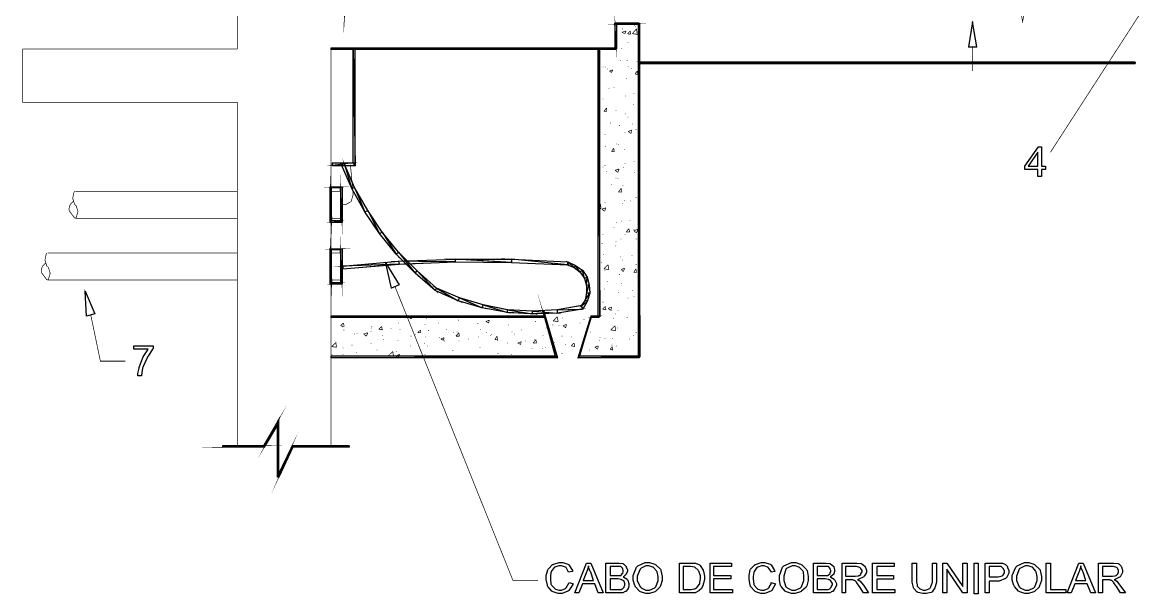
# Model space of a CAD drawing. Extents: x 219 to 1226, y 175 to 465.
# Drawn here: x 883.2 to 951.2, y 353.7 to 388.6 of the extents above; entities that cross this region are included whole.
import ezdxf

# ---------------------------------------------------------------- set-up
doc = ezdxf.new("R2010")
doc.units = 0
doc.header["$MEASUREMENT"] = 0
for name, color, linetype in [('C00-00-00-BLACK', 7, 'Continuous'), ('C00-7E-FF', 150, 'Continuous'), ('CFF-00-00', 1, 'Continuous'), ('CFF-7E-00', 30, 'Continuous')]:
    doc.layers.add(name, color=color, linetype=linetype)

msp = doc.modelspace()

# ---------------------------------------------------------------- linework, layer by layer
at = {"layer": 'C00-00-00-BLACK', "const_width": 0.0423}
for points in [[(896.34, 386.999), (896.34, 457.362)], [(920.219, 388.481), (920.261, 388.481)], [(920.6, 388.438), (920.642, 388.438)], [(920.642, 388.354), (920.684, 388.354)], [(919.836, 388.226), (919.877, 388.226)], [(919.836, 388.015), (920.092, 388.099)], [(919.836, 388.015), (920.005, 387.93)], [(920.005, 387.93), (920.092, 388.099)], [(920.176, 387.93), (920.345, 388.099)], [(920.176, 387.93), (920.345, 387.888)], [(920.345, 387.888), (920.345, 388.099)], [(920.345, 387.93), (920.388, 387.93)], [(920.472, 387.93), (920.727, 388.226)], [(920.727, 388.226), (920.768, 387.888), (920.472, 387.93)], [(883.235, 386.999), (883.235, 383.733), (896.34, 383.733), (896.34, 362.71)], [(896.34, 386.999), (883.235, 386.999)], [(902.066, 362.71), (902.066, 386.999)], [(918.988, 386.957), (919.031, 386.957)], [(919.793, 387.041), (919.836, 387.041)], [(920.176, 387.38), (920.219, 387.38)], [(919.709, 386.276), (919.75, 386.276)], [(920.134, 386.276), (920.176, 386.276)], [(920.727, 386.235), (920.768, 386.235)], [(918.478, 385.642), (918.435, 385.81)], [(918.435, 385.642), (918.478, 385.642)], [(918.478, 386.065), (918.519, 386.065)], [(918.65, 385.896), (918.692, 385.896)], [(918.819, 385.896), (918.861, 385.896)], [(918.947, 385.769), (918.988, 385.769)], [(919.074, 385.642), (919.284, 385.726)], [(919.074, 385.642), (919.2, 385.557)], [(919.2, 385.557), (919.284, 385.726)], [(920.176, 385.938), (920.219, 385.938)], [(920.388, 385.81), (920.431, 385.81)], [(920.642, 385.473), (920.768, 385.642)], [(920.811, 385.43), (920.768, 385.642)], [(920.092, 385.176), (920.134, 385.176)], [(920.642, 385.473), (920.811, 385.43)], [(919.031, 384.584), (919.074, 384.584)], [(919.327, 384.625), (919.37, 384.625)], [(920.558, 384.285), (920.6, 384.285)], [(920.811, 384.541), (920.854, 384.541)], [(918.65, 383.946), (918.692, 383.946)], [(920.049, 384.115), (920.092, 384.115)], [(920.515, 383.607), (920.558, 383.607)], [(918.435, 383.353), (918.478, 383.353)], [(918.435, 383.226), (918.478, 383.353)], [(918.435, 383.353), (918.478, 383.353)], [(918.735, 383.184), (918.904, 383.396)], [(918.735, 383.184), (918.904, 383.184)], [(918.904, 383.184), (918.904, 383.396)], [(919.454, 383.226), (919.497, 383.226)], [(920.049, 383.014), (920.092, 383.014)], [(920.176, 382.845), (920.219, 382.845)], [(919.115, 382.464), (919.158, 382.464)], [(919.666, 382.335), (919.709, 382.335)], [(920.472, 382.419), (920.515, 382.419)], [(920.854, 382.419), (920.897, 382.419)], [(918.777, 381.784), (918.819, 381.784)], [(920.005, 381.91), (920.049, 381.91)], [(920.219, 381.953), (920.431, 382.039)], [(920.219, 381.953), (920.388, 381.826)], [(920.388, 381.826), (920.431, 382.039)], [(920.684, 382.08), (920.727, 382.08)], [(918.819, 381.022), (918.861, 381.022)], [(919.2, 380.725), (919.327, 380.938)], [(919.37, 380.725), (919.327, 380.938)], [(919.497, 381.191), (919.539, 381.191)], [(919.623, 381.148), (919.666, 381.148)], [(919.962, 380.852), (920.005, 380.852)], [(920.854, 381.318), (920.897, 381.318)], [(919.2, 380.725), (919.37, 380.725)], [(920.558, 380.13), (920.6, 380.13)], [(902.701, 377.503), (903, 377.503), (903.296, 377.673), (903.423, 378.096), (903.254, 379.919)], [(918.65, 379.791), (918.692, 379.791)], [(918.777, 379.876), (918.819, 379.876)], [(918.861, 379.495), (918.904, 379.495)], [(919.411, 379.58), (919.666, 379.664)], [(919.411, 379.58), (919.581, 379.454)], [(919.581, 379.454), (919.666, 379.664)], [(919.92, 379.749), (919.962, 379.749)], [(920.005, 380.003), (920.049, 380.003)], [(920.6, 379.454), (920.642, 379.454)], [(919.454, 379.114), (919.497, 379.114)], [(919.581, 379.072), (919.623, 379.072)], [(886.415, 378.307), (886.372, 378.243), (886.293, 377.868), (886.404, 377.515), (886.458, 377.461)], [(886.458, 378.307), (896.34, 378.307)], [(902.066, 378.307), (902.658, 378.307)], [(919.158, 378.733), (919.2, 378.733)], [(919.623, 378.265), (919.793, 378.479)], [(919.623, 378.265), (919.836, 378.265)], [(919.836, 378.265), (919.793, 378.479)], [(919.877, 378.648), (919.92, 378.648)], [(886.372, 377.714), (886.319, 377.683), (886.129, 377.472), (886.065, 377.218), (886.076, 377.164), (886.086, 377.101), (886.404, 376.678), (886.458, 376.656)], [(886.458, 376.656), (886.51, 376.71), (886.615, 377.059), (886.51, 377.408), (886.458, 377.461)], [(918.435, 377.461), (918.519, 377.545)], [(918.562, 377.249), (918.519, 377.545)], [(918.777, 377.63), (918.819, 377.63)], [(919.836, 377.545), (919.877, 377.545)], [(919.962, 377.757), (920.005, 377.757)], [(920.345, 377.714), (920.388, 377.714)], [(920.684, 377.926), (920.727, 377.926)], [(918.435, 377.249), (918.562, 377.249)], [(918.608, 377.207), (918.861, 377.291)], [(918.608, 377.207), (918.777, 377.079)], [(918.777, 377.079), (918.861, 377.291)], [(886.458, 376.656), (896.34, 376.656)], [(902.066, 376.656), (902.658, 376.656)], [(919.327, 376.104), (919.37, 376.104)], [(919.497, 376.402), (919.539, 376.402)], [(919.793, 376.486), (919.836, 376.486)], [(920.092, 375.807), (920.261, 376.019)], [(920.304, 375.807), (920.261, 376.019)], [(920.304, 376.529), (920.345, 376.529)], [(918.65, 375.68), (918.692, 375.68)], [(919.75, 375.384), (919.793, 375.384)], [(920.005, 375.68), (920.049, 375.68)], [(920.092, 375.807), (920.304, 375.807)], [(920.558, 375.891), (920.811, 375.977)], [(920.558, 375.977), (920.6, 375.977)], [(920.558, 375.891), (920.727, 375.765)], [(920.684, 375.384), (920.727, 375.384)], [(920.727, 375.765), (920.811, 375.977)], [(918.608, 375.129), (918.65, 375.129)], [(919.411, 374.961), (919.454, 374.961)], [(919.454, 375.215), (919.497, 375.215)], [(884.719, 374.536), (884.676, 374.473), (884.598, 374.096), (884.708, 373.741), (884.762, 373.688)], [(884.762, 374.536), (896.34, 374.536)], [(902.066, 374.536), (902.658, 374.536)], [(918.692, 374.453), (918.735, 374.453)], [(919.709, 374.28), (919.75, 374.28)], [(919.836, 374.111), (919.877, 374.111)], [(920.431, 374.367), (920.472, 374.367)], [(884.678, 373.941), (884.624, 373.91), (884.434, 373.699), (884.37, 373.445), (884.381, 373.391), (884.391, 373.328), (884.708, 372.905), (884.762, 372.883)], [(884.762, 372.883), (884.814, 372.937), (884.92, 373.285), (884.814, 373.635), (884.762, 373.688)], [(918.562, 373.941), (918.608, 373.941)], [(918.735, 373.561), (918.988, 373.814)], [(918.735, 373.561), (919.031, 373.518)], [(918.777, 373.475), (918.819, 373.475)], [(919.031, 373.518), (918.988, 373.814)], [(919.793, 373.518), (920.005, 373.604)], [(919.793, 373.518), (919.92, 373.391)], [(919.92, 373.391), (920.005, 373.604)], [(920.558, 373.349), (920.684, 373.561)], [(920.558, 373.349), (920.727, 373.349)], [(920.684, 373.814), (920.727, 373.814)], [(920.727, 373.349), (920.684, 373.561)], [(884.762, 372.883), (896.34, 372.883)], [(902.066, 372.883), (902.658, 372.883)], [(918.947, 372.799), (918.988, 372.799)], [(919.666, 373.222), (919.709, 373.222)], [(919.793, 372.672), (919.836, 372.672)], [(918.735, 372.333), (918.777, 372.333)], [(919.623, 372.118), (919.666, 372.118)], [(920.472, 372.246), (920.515, 372.246)], [(918.65, 371.526), (918.692, 371.526)], [(918.65, 371.103), (918.819, 371.272)], [(918.861, 371.06), (918.819, 371.272)], [(920.176, 371.781), (920.219, 371.781)], [(920.558, 371.865), (920.6, 371.865)], [(906.815, 370.595), (906.9, 370.637)], [(906.815, 370.595), (906.984, 370.51)], [(906.984, 370.51), (907.027, 370.637)], [(915.636, 370.383), (915.893, 370.637)], [(915.936, 370.341), (915.893, 370.637)], [(918.65, 371.103), (918.861, 371.06)], [(918.988, 371.145), (919.2, 371.229)], [(918.988, 371.145), (919.158, 371.018)], [(919.158, 371.018), (919.2, 371.229)], [(919.158, 371.018), (919.2, 371.018)], [(919.411, 370.806), (919.454, 370.806)], [(919.581, 371.018), (919.623, 371.018)], [(920.134, 370.595), (920.176, 370.595)], [(920.897, 370.933), (920.938, 370.933)], [(902.658, 370.084), (902.831, 370.253)], [(902.658, 370.084), (902.873, 370.041)], [(902.742, 370), (902.788, 370)], [(902.873, 370.041), (902.831, 370.253)], [(904.527, 370.041), (904.568, 370.041)], [(904.527, 369.957), (904.568, 369.957)], [(904.991, 369.872), (905.161, 370.041)], [(905.203, 369.83), (905.161, 370.041)], [(905.715, 369.915), (905.756, 369.915)], [(906.181, 370.253), (906.222, 370.253)], [(907.791, 370.168), (907.834, 370.168)], [(907.875, 370.51), (907.918, 370.51)], [(908.597, 370.253), (908.64, 370.253)], [(909.825, 370.426), (909.868, 370.426)], [(911.013, 370.211), (911.056, 370.211)], [(911.524, 370.341), (911.737, 370.426)], [(911.524, 370.341), (911.694, 370.253)], [(911.694, 370.253), (911.737, 370.426)], [(912.882, 370.127), (912.925, 370.127)], [(912.925, 370.553), (912.966, 370.553)], [(914.535, 370.341), (914.578, 370.341)], [(915.171, 369.957), (915.212, 369.957)], [(915.594, 370.127), (915.636, 370.127)], [(915.636, 370.383), (915.936, 370.341)], [(915.977, 370.084), (916.02, 370.084)], [(916.189, 370.553), (916.232, 370.553)], [(916.232, 370.084), (916.443, 370.168)], [(916.232, 370.084), (916.401, 369.957)], [(916.401, 369.957), (916.443, 370.168)], [(917.25, 370.253), (917.293, 370.253)], [(917.504, 370.467), (917.546, 370.467)], [(919.158, 369.83), (919.411, 370.084)], [(919.284, 370.51), (919.327, 370.51)], [(919.454, 369.788), (919.411, 370.084)], [(919.539, 369.957), (919.581, 369.957)], [(902.831, 369.83), (902.873, 369.83)], [(903.466, 369.576), (903.507, 369.576)], [(903.635, 369.618), (903.677, 369.618)], [(904.058, 369.576), (904.315, 369.661)], [(904.058, 369.576), (904.23, 369.449)], [(904.23, 369.449), (904.315, 369.661)], [(904.484, 369.745), (904.527, 369.745)], [(904.991, 369.872), (905.203, 369.83)], [(905.203, 369.491), (905.246, 369.491)], [(905.246, 369.238), (905.289, 369.238)], [(906.265, 369.872), (906.307, 369.872)], [(906.943, 369.449), (906.984, 369.449)], [(907.199, 369.534), (907.24, 369.534)], [(907.368, 369.661), (907.538, 369.83)], [(907.368, 369.661), (907.538, 369.661)], [(907.538, 369.661), (907.538, 369.83)], [(907.834, 369.406), (907.875, 369.406)], [(908.002, 369.788), (908.045, 369.788)], [(908.683, 369.365), (908.726, 369.365)], [(908.767, 369.279), (908.979, 369.365)], [(908.767, 369.279), (908.936, 369.195)], [(908.936, 369.195), (908.979, 369.365)], [(909.106, 369.872), (909.149, 369.872)], [(909.529, 369.661), (909.572, 369.661)], [(909.698, 369.449), (909.868, 369.661)], [(909.698, 369.449), (909.911, 369.449)], [(909.741, 369.704), (909.784, 369.704)], [(909.911, 369.449), (909.868, 369.661)], [(910.463, 369.279), (910.506, 369.279)], [(911.056, 369.406), (911.099, 369.406)], [(911.183, 369.872), (911.226, 369.872)], [(911.524, 369.661), (911.567, 369.661)], [(911.778, 369.491), (911.821, 369.491)], [(911.863, 369.534), (911.905, 369.534)], [(912.074, 369.238), (912.201, 369.449)], [(912.074, 369.238), (912.244, 369.238)], [(912.244, 369.238), (912.201, 369.449)], [(913.094, 369.704), (913.136, 369.704)], [(913.262, 369.576), (913.305, 369.576)], [(913.687, 369.83), (913.728, 369.83)], [(914.409, 369.026), (914.578, 369.238)], [(914.493, 369.238), (914.535, 369.238)], [(914.62, 369.026), (914.578, 369.238)], [(915.001, 369.491), (915.044, 369.491)], [(916.147, 369.449), (916.189, 369.449)], [(916.739, 369.406), (916.782, 369.406)], [(917.885, 369.704), (917.927, 369.704)], [(918.478, 369.365), (918.519, 369.365)], [(918.777, 369.322), (918.819, 369.322)], [(919.158, 369.83), (919.454, 369.788)], [(919.243, 369.322), (919.284, 369.322)], [(920.261, 369.279), (920.304, 369.279)], [(920.515, 369.491), (920.558, 369.491)], [(920.684, 369.661), (920.727, 369.661)], [(902.108, 368.813), (902.362, 369.068)], [(902.108, 368.813), (902.405, 368.772)], [(902.405, 368.772), (902.362, 369.068)], [(902.788, 368.729), (902.831, 368.729)], [(903.338, 368.899), (903.38, 368.899)], [(904.484, 368.983), (904.527, 368.983)], [(904.864, 368.603), (904.907, 368.603)], [(906.138, 369.195), (906.181, 369.195)], [(906.9, 368.856), (906.943, 368.856)], [(907.749, 368.983), (907.791, 368.983)], [(907.961, 368.856), (908.002, 368.856)], [(908.979, 369.152), (909.022, 369.152)], [(909.488, 368.56), (909.529, 368.56)], [(909.868, 369.152), (909.911, 369.152)], [(911.141, 368.772), (911.183, 368.772)], [(912.201, 369.195), (912.244, 369.195)], [(912.839, 369.026), (912.882, 369.026)], [(913.475, 369.026), (913.687, 369.11)], [(913.475, 369.026), (913.644, 368.942)], [(913.644, 368.942), (913.687, 369.11)], [(913.94, 369.152), (913.983, 369.152)], [(914.323, 368.687), (914.366, 368.687)], [(914.409, 369.026), (914.62, 369.026)], [(914.959, 368.687), (915.001, 368.687)], [(915.128, 368.772), (915.171, 368.772)], [(915.678, 369.068), (915.724, 369.068)], [(916.359, 368.942), (916.401, 368.942)], [(916.739, 368.856), (916.909, 369.026)], [(916.739, 368.856), (916.951, 368.813)], [(916.866, 368.983), (916.909, 368.983)], [(916.951, 368.813), (916.909, 369.026)], [(917.461, 368.983), (917.504, 368.983)], [(917.843, 368.603), (917.885, 368.603)], [(918.182, 368.772), (918.393, 368.856)], [(918.182, 368.772), (918.351, 368.645)], [(918.351, 368.645), (918.393, 368.856)], [(918.435, 369.195), (918.478, 369.195)], [(919.115, 368.645), (919.243, 368.813)], [(919.115, 368.645), (919.284, 368.603)], [(919.2, 368.899), (919.243, 368.899)], [(919.284, 368.603), (919.243, 368.813)], [(919.497, 368.856), (919.539, 368.856)], [(902.108, 368.348), (902.15, 368.348)], [(902.788, 368.348), (902.831, 368.348)], [(903.593, 368.433), (903.635, 368.433)], [(903.846, 368.264), (903.889, 368.264)], [(905.585, 368.264), (905.842, 368.517)], [(905.585, 368.264), (905.884, 368.218)], [(905.626, 368.218), (905.672, 368.218)], [(905.884, 368.218), (905.842, 368.517)], [(906.011, 368.218), (906.265, 368.348)], [(906.011, 368.218), (906.095, 368.177)], [(906.052, 368.517), (906.095, 368.517)], [(906.181, 368.177), (906.265, 368.348)], [(907.791, 368.348), (907.834, 368.348)], [(911.013, 368.218), (911.056, 368.218)], [(912.244, 368.39), (912.286, 368.39)], [(913.051, 368.348), (913.094, 368.348)], [(916.147, 368.39), (916.189, 368.39)], [(919.623, 368.177), (919.666, 368.177)]]:
    msp.add_lwpolyline(points, dxfattribs=at)
for points in [[(919.411, 386.999), (919.497, 386.999), (919.411, 388.568), (919.411, 386.999)], [(919.497, 388.481), (920.897, 388.568), (920.897, 388.481), (919.497, 388.481)], [(919.411, 388.568), (919.497, 388.481), (920.897, 388.568), (919.411, 388.568)], [(919.497, 386.999), (919.411, 388.568), (919.497, 388.481), (919.497, 386.999)], [(920.938, 388.522), (920.854, 388.522), (920.938, 368.177), (920.938, 388.522)], [(920.854, 388.522), (920.938, 368.177), (920.854, 368.177), (920.854, 388.522)], [(902.066, 387.041), (902.066, 386.957), (919.454, 387.041), (902.066, 387.041)], [(902.066, 386.957), (919.454, 387.041), (919.454, 386.957), (902.066, 386.957)], [(903.55, 386.999), (903.423, 386.999), (903.55, 379.876), (903.55, 386.999)], [(903.423, 386.999), (903.55, 379.876), (903.423, 380.046), (903.423, 386.999)], [(918.478, 386.999), (918.393, 386.999), (918.478, 370.637), (918.478, 386.999)], [(918.393, 386.999), (918.478, 370.637), (918.393, 370.637), (918.393, 386.999)], [(920.897, 386.192), (920.897, 386.108), (951.177, 386.192), (920.897, 386.192)], [(920.897, 386.108), (951.177, 386.192), (951.177, 386.108), (920.897, 386.108)], [(951.177, 386.108), (951.177, 386.192), (920.897, 386.108), (951.177, 386.108)], [(951.177, 386.192), (920.897, 386.108), (920.897, 386.192), (951.177, 386.192)], [(903.55, 379.876), (903.423, 380.046), (902.15, 379.876), (903.55, 379.876)], [(902.023, 378.565), (902.108, 376.486), (902.023, 376.402), (902.023, 378.565)], [(903.423, 380.046), (902.15, 379.876), (902.15, 380.046), (903.423, 380.046)], [(902.658, 376.486), (902.742, 376.402), (902.658, 378.522), (902.658, 376.486)], [(902.658, 378.522), (902.742, 378.565), (902.108, 378.522), (902.658, 378.522)], [(902.742, 378.565), (902.108, 378.522), (902.023, 378.565), (902.742, 378.565)], [(902.108, 378.522), (902.023, 378.565), (902.108, 376.486), (902.108, 378.522)], [(902.742, 376.402), (902.658, 378.522), (902.742, 378.565), (902.742, 376.402)], [(902.023, 376.402), (902.658, 376.486), (902.742, 376.402), (902.023, 376.402)], [(902.108, 376.486), (902.023, 376.402), (902.658, 376.486), (902.108, 376.486)], [(902.023, 374.792), (902.108, 372.713), (902.023, 372.629), (902.023, 374.792)], [(902.658, 372.713), (902.742, 372.629), (902.658, 374.749), (902.658, 372.713)], [(902.658, 374.749), (902.742, 374.792), (902.108, 374.749), (902.658, 374.749)], [(902.742, 374.792), (902.108, 374.749), (902.023, 374.792), (902.742, 374.792)], [(902.108, 374.749), (902.023, 374.792), (902.108, 372.713), (902.108, 374.749)], [(902.742, 372.629), (902.658, 374.749), (902.742, 374.792), (902.742, 372.629)], [(902.023, 372.629), (902.658, 372.713), (902.742, 372.629), (902.023, 372.629)], [(902.108, 372.713), (902.023, 372.629), (902.658, 372.713), (902.108, 372.713)], [(915.766, 368.218), (915.893, 368.134), (915.001, 370.976), (915.766, 368.218)], [(902.066, 370.595), (915.128, 370.68), (915.128, 370.595), (902.066, 370.595)], [(902.066, 370.68), (902.066, 370.595), (915.128, 370.68), (902.066, 370.68)], [(915.893, 368.134), (915.001, 370.976), (915.044, 371.018), (915.893, 368.134)], [(917.927, 370.637), (917.25, 368.218), (917.165, 368.134), (917.927, 370.637)], [(917.97, 370.637), (917.927, 370.637), (917.25, 368.218), (917.97, 370.637)], [(917.927, 370.595), (918.435, 370.68), (918.435, 370.595), (917.927, 370.595)], [(917.927, 370.68), (917.927, 370.595), (918.435, 370.68), (917.927, 370.68)], [(902.066, 368.218), (902.066, 368.134), (915.766, 368.218), (902.066, 368.218)], [(902.066, 368.134), (915.766, 368.218), (915.893, 368.134), (902.066, 368.134)], [(917.25, 368.218), (917.165, 368.134), (920.897, 368.218), (917.25, 368.218)], [(917.165, 368.134), (920.897, 368.218), (920.897, 368.134), (917.165, 368.134)], [(897.951, 362.753), (897.994, 362.668), (898.885, 364.364), (897.951, 362.753)], [(897.994, 362.668), (898.885, 364.364), (898.801, 364.022), (897.994, 362.668)], [(898.885, 364.364), (898.801, 364.022), (898.885, 360.844), (898.885, 364.364)], [(898.801, 364.022), (898.885, 360.844), (898.801, 360.844), (898.801, 364.022)], [(898.801, 360.887), (898.885, 360.844), (899.69, 362.753), (898.801, 360.887)], [(895.448, 362.668), (897.951, 362.753), (897.994, 362.668), (895.448, 362.668)], [(895.448, 362.753), (895.448, 362.668), (897.951, 362.753), (895.448, 362.753)], [(898.885, 360.844), (899.69, 362.753), (899.733, 362.668), (898.885, 360.844)], [(899.69, 362.753), (899.733, 362.668), (903.17, 362.753), (899.69, 362.753)], [(899.733, 362.668), (903.17, 362.753), (903.17, 362.668), (899.733, 362.668)]]:
    msp.add_lwpolyline(points, close=True, dxfattribs=at)
at = {"layer": 'C00-00-00-BLACK'}
for points in [[(919.411, 386.999), (919.497, 386.999), (919.411, 388.568), (919.411, 386.999)], [(919.497, 386.999), (919.411, 388.568), (919.497, 388.481), (919.497, 386.999)], [(919.411, 388.568), (919.497, 388.481), (920.897, 388.568), (919.411, 388.568)], [(919.497, 388.481), (920.897, 388.568), (920.897, 388.481), (919.497, 388.481)], [(920.938, 388.522), (920.854, 388.522), (920.938, 368.177), (920.938, 388.522)], [(920.854, 388.522), (920.938, 368.177), (920.854, 368.177), (920.854, 388.522)], [(902.066, 387.041), (902.066, 386.957), (919.454, 387.041), (902.066, 387.041)], [(902.066, 386.957), (919.454, 387.041), (919.454, 386.957), (902.066, 386.957)], [(903.55, 386.999), (903.423, 386.999), (903.55, 379.876), (903.55, 386.999)], [(903.423, 386.999), (903.55, 379.876), (903.423, 380.046), (903.423, 386.999)], [(918.478, 386.999), (918.393, 386.999), (918.478, 370.637), (918.478, 386.999)], [(918.393, 386.999), (918.478, 370.637), (918.393, 370.637), (918.393, 386.999)], [(920.897, 386.192), (920.897, 386.108), (951.177, 386.192), (920.897, 386.192)], [(920.897, 386.108), (951.177, 386.192), (951.177, 386.108), (920.897, 386.108)], [(951.177, 386.108), (951.177, 386.192), (920.897, 386.108), (951.177, 386.108)], [(951.177, 386.192), (920.897, 386.108), (920.897, 386.192), (951.177, 386.192)], [(903.55, 379.876), (903.423, 380.046), (902.15, 379.876), (903.55, 379.876)], [(903.423, 380.046), (902.15, 379.876), (902.15, 380.046), (903.423, 380.046)], [(902.742, 378.565), (902.108, 378.522), (902.023, 378.565), (902.742, 378.565)], [(902.108, 378.522), (902.023, 378.565), (902.108, 376.486), (902.108, 378.522)], [(902.023, 378.565), (902.108, 376.486), (902.023, 376.402), (902.023, 378.565)], [(902.658, 378.522), (902.742, 378.565), (902.108, 378.522), (902.658, 378.522)], [(902.742, 376.402), (902.658, 378.522), (902.742, 378.565), (902.742, 376.402)], [(902.658, 376.486), (902.742, 376.402), (902.658, 378.522), (902.658, 376.486)], [(902.108, 376.486), (902.023, 376.402), (902.658, 376.486), (902.108, 376.486)], [(902.023, 376.402), (902.658, 376.486), (902.742, 376.402), (902.023, 376.402)], [(902.742, 374.792), (902.108, 374.749), (902.023, 374.792), (902.742, 374.792)], [(902.108, 374.749), (902.023, 374.792), (902.108, 372.713), (902.108, 374.749)], [(902.023, 374.792), (902.108, 372.713), (902.023, 372.629), (902.023, 374.792)], [(902.658, 374.749), (902.742, 374.792), (902.108, 374.749), (902.658, 374.749)], [(902.742, 372.629), (902.658, 374.749), (902.742, 374.792), (902.742, 372.629)], [(902.658, 372.713), (902.742, 372.629), (902.658, 374.749), (902.658, 372.713)], [(902.108, 372.713), (902.023, 372.629), (902.658, 372.713), (902.108, 372.713)], [(902.023, 372.629), (902.658, 372.713), (902.742, 372.629), (902.023, 372.629)], [(902.066, 370.68), (902.066, 370.595), (915.128, 370.68), (902.066, 370.68)], [(902.066, 370.595), (915.128, 370.68), (915.128, 370.595), (902.066, 370.595)], [(915.893, 368.134), (915.001, 370.976), (915.044, 371.018), (915.893, 368.134)], [(915.766, 368.218), (915.893, 368.134), (915.001, 370.976), (915.766, 368.218)], [(917.927, 370.637), (917.25, 368.218), (917.165, 368.134), (917.927, 370.637)], [(917.97, 370.637), (917.927, 370.637), (917.25, 368.218), (917.97, 370.637)], [(917.927, 370.68), (917.927, 370.595), (918.435, 370.68), (917.927, 370.68)], [(917.927, 370.595), (918.435, 370.68), (918.435, 370.595), (917.927, 370.595)], [(902.066, 368.218), (902.066, 368.134), (915.766, 368.218), (902.066, 368.218)], [(902.066, 368.134), (915.766, 368.218), (915.893, 368.134), (902.066, 368.134)], [(917.25, 368.218), (917.165, 368.134), (920.897, 368.218), (917.25, 368.218)], [(917.165, 368.134), (920.897, 368.218), (920.897, 368.134), (917.165, 368.134)], [(897.951, 362.753), (897.994, 362.668), (898.885, 364.364), (897.951, 362.753)], [(897.994, 362.668), (898.885, 364.364), (898.801, 364.022), (897.994, 362.668)], [(898.885, 364.364), (898.801, 364.022), (898.885, 360.844), (898.885, 364.364)], [(898.801, 364.022), (898.885, 360.844), (898.801, 360.844), (898.801, 364.022)], [(895.448, 362.753), (895.448, 362.668), (897.951, 362.753), (895.448, 362.753)], [(895.448, 362.668), (897.951, 362.753), (897.994, 362.668), (895.448, 362.668)], [(898.801, 360.887), (898.885, 360.844), (899.69, 362.753), (898.801, 360.887)], [(898.885, 360.844), (899.69, 362.753), (899.733, 362.668), (898.885, 360.844)], [(899.69, 362.753), (899.733, 362.668), (903.17, 362.753), (899.69, 362.753)], [(899.733, 362.668), (903.17, 362.753), (903.17, 362.668), (899.733, 362.668)]]:
    msp.add_lwpolyline(points, close=True, dxfattribs=at)
at = {"layer": 'C00-7E-FF', "const_width": 0.0423}
for points in [[(944.051, 390.135), (944.563, 390.135), (944.306, 388.653), (944.051, 390.135)], [(940.999, 387.126), (941.506, 387.126), (941.253, 388.653), (940.999, 387.126)], [(905.756, 372.376), (905.416, 373.9), (906.222, 372.587), (905.756, 372.376)], [(887.137, 370.68), (887.053, 372.204), (887.646, 370.806), (887.137, 370.68)]]:
    msp.add_lwpolyline(points, close=True, dxfattribs=at)
for points in [[(951.516, 389.203), (946.004, 380.684)], [(941.253, 387.126), (941.253, 385.642)], [(905.968, 372.502), (913.178, 354.529), (914.705, 354.529)], [(887.392, 370.764), (887.985, 367.922), (889.512, 367.922)]]:
    msp.add_lwpolyline(points, dxfattribs=at)
at = {"layer": 'C00-7E-FF'}
for points in [[(940.999, 387.126), (941.506, 387.126), (941.253, 388.653), (940.999, 387.126)], [(905.756, 372.376), (905.416, 373.9), (906.222, 372.587), (905.756, 372.376)], [(887.137, 370.68), (887.053, 372.204), (887.646, 370.806), (887.137, 370.68)]]:
    msp.add_lwpolyline(points, close=True, dxfattribs=at)
at = {"layer": 'CFF-00-00', "const_width": 0.0423}
for points in [[(902.873, 388.653), (902.957, 392.594), (903.127, 392.508), (902.873, 388.653)], [(902.873, 380.003), (903.338, 378.479), (903.507, 378.522), (902.873, 380.003)], [(902.701, 379.919), (902.873, 380.003), (903.338, 378.479), (902.701, 379.919)], [(903.507, 378.522), (904.142, 377.038), (904.315, 377.122), (903.507, 378.522)], [(903.338, 378.479), (903.507, 378.522), (904.142, 377.038), (903.338, 378.479)], [(904.315, 377.122), (905.034, 375.723), (905.203, 375.807), (904.315, 377.122)], [(904.142, 377.038), (904.315, 377.122), (905.034, 375.723), (904.142, 377.038)], [(905.203, 375.807), (906.052, 374.453), (906.181, 374.579), (905.203, 375.807)], [(905.034, 375.723), (905.203, 375.807), (906.052, 374.453), (905.034, 375.723)], [(906.181, 374.579), (907.199, 373.307), (907.326, 373.434), (906.181, 374.579)], [(906.181, 374.027), (906.222, 373.857), (902.788, 373.73), (906.181, 374.027)], [(909.656, 374.153), (909.656, 373.984), (906.181, 374.027), (909.656, 374.153)], [(906.052, 374.453), (906.181, 374.579), (907.199, 373.307), (906.052, 374.453)], [(909.656, 373.984), (906.181, 374.027), (906.222, 373.857), (909.656, 373.984)], [(913.094, 374.153), (913.094, 373.941), (909.656, 374.153), (913.094, 374.153)], [(913.094, 373.941), (909.656, 374.153), (909.656, 373.984), (913.094, 373.941)], [(916.528, 373.984), (916.528, 373.814), (913.094, 374.153), (916.528, 373.984)], [(916.528, 373.814), (913.094, 374.153), (913.094, 373.941), (916.528, 373.814)], [(916.994, 373.772), (916.909, 373.645), (916.528, 373.984), (916.994, 373.772)], [(916.909, 373.645), (916.528, 373.984), (916.486, 373.814), (916.909, 373.645)], [(906.222, 373.857), (902.788, 373.73), (902.788, 373.561), (906.222, 373.857)], [(907.326, 373.434), (908.427, 372.246), (908.511, 372.376), (907.326, 373.434)], [(907.199, 373.307), (907.326, 373.434), (908.427, 372.246), (907.199, 373.307)], [(917.293, 373.349), (916.994, 373.772), (916.909, 373.645), (917.293, 373.349)], [(917.42, 373.475), (917.293, 373.349), (916.994, 373.772), (917.42, 373.475)], [(917.546, 372.968), (917.42, 373.475), (917.293, 373.349), (917.546, 372.968)], [(917.716, 373.052), (917.546, 372.968), (917.42, 373.475), (917.716, 373.052)], [(917.673, 372.545), (917.716, 373.052), (917.546, 372.968), (917.673, 372.545)], [(917.885, 372.077), (917.673, 372.077), (917.843, 372.587), (917.885, 372.077)], [(917.843, 372.587), (917.673, 372.545), (917.716, 373.052), (917.843, 372.587)], [(908.511, 372.376), (909.825, 371.611), (909.911, 371.781), (908.511, 372.376)], [(908.427, 372.246), (908.511, 372.376), (909.825, 371.611), (908.427, 372.246)], [(917.589, 371.654), (917.885, 372.077), (917.673, 372.077), (917.589, 371.654)], [(917.716, 371.568), (917.589, 371.654), (917.885, 372.077), (917.716, 371.568)], [(917.673, 372.077), (917.843, 372.587), (917.673, 372.545), (917.673, 372.077)], [(909.911, 371.781), (911.31, 371.188), (911.352, 371.357), (909.911, 371.781)], [(909.825, 371.611), (909.911, 371.781), (911.31, 371.188), (909.825, 371.611)], [(911.352, 371.357), (912.839, 370.892), (912.839, 371.06), (911.352, 371.357)], [(911.31, 371.188), (911.352, 371.357), (912.839, 370.892), (911.31, 371.188)], [(915.893, 371.06), (917.42, 371.103), (917.377, 371.315), (915.893, 371.06)], [(917.334, 371.272), (917.716, 371.568), (917.589, 371.654), (917.334, 371.272)], [(917.461, 371.145), (917.334, 371.272), (917.716, 371.568), (917.461, 371.145)], [(912.839, 371.06), (914.366, 370.806), (914.366, 370.976), (912.839, 371.06)], [(912.839, 370.892), (912.839, 371.06), (914.366, 370.806), (912.839, 370.892)], [(914.366, 370.976), (915.893, 370.849), (915.893, 371.06), (914.366, 370.976)], [(914.366, 370.806), (914.366, 370.976), (915.893, 370.849), (914.366, 370.806)], [(915.893, 370.849), (915.893, 371.06), (917.42, 371.103), (915.893, 370.849)]]:
    msp.add_lwpolyline(points, close=True, dxfattribs=at)
at = {"layer": 'CFF-00-00'}
for points in [[(902.701, 379.919), (902.873, 380.003), (903.338, 378.479), (902.701, 379.919)], [(902.873, 380.003), (903.338, 378.479), (903.507, 378.522), (902.873, 380.003)], [(903.338, 378.479), (903.507, 378.522), (904.142, 377.038), (903.338, 378.479)], [(903.507, 378.522), (904.142, 377.038), (904.315, 377.122), (903.507, 378.522)], [(904.142, 377.038), (904.315, 377.122), (905.034, 375.723), (904.142, 377.038)], [(904.315, 377.122), (905.034, 375.723), (905.203, 375.807), (904.315, 377.122)], [(905.034, 375.723), (905.203, 375.807), (906.052, 374.453), (905.034, 375.723)], [(905.203, 375.807), (906.052, 374.453), (906.181, 374.579), (905.203, 375.807)], [(906.181, 374.027), (906.222, 373.857), (902.788, 373.73), (906.181, 374.027)], [(906.052, 374.453), (906.181, 374.579), (907.199, 373.307), (906.052, 374.453)], [(906.181, 374.579), (907.199, 373.307), (907.326, 373.434), (906.181, 374.579)], [(909.656, 374.153), (909.656, 373.984), (906.181, 374.027), (909.656, 374.153)], [(909.656, 373.984), (906.181, 374.027), (906.222, 373.857), (909.656, 373.984)], [(913.094, 374.153), (913.094, 373.941), (909.656, 374.153), (913.094, 374.153)], [(913.094, 373.941), (909.656, 374.153), (909.656, 373.984), (913.094, 373.941)], [(916.528, 373.984), (916.528, 373.814), (913.094, 374.153), (916.528, 373.984)], [(916.528, 373.814), (913.094, 374.153), (913.094, 373.941), (916.528, 373.814)], [(906.222, 373.857), (902.788, 373.73), (902.788, 373.561), (906.222, 373.857)], [(907.199, 373.307), (907.326, 373.434), (908.427, 372.246), (907.199, 373.307)], [(907.326, 373.434), (908.427, 372.246), (908.511, 372.376), (907.326, 373.434)], [(916.909, 373.645), (916.528, 373.984), (916.486, 373.814), (916.909, 373.645)], [(916.994, 373.772), (916.909, 373.645), (916.528, 373.984), (916.994, 373.772)], [(917.293, 373.349), (916.994, 373.772), (916.909, 373.645), (917.293, 373.349)], [(917.42, 373.475), (917.293, 373.349), (916.994, 373.772), (917.42, 373.475)], [(917.546, 372.968), (917.42, 373.475), (917.293, 373.349), (917.546, 372.968)], [(917.716, 373.052), (917.546, 372.968), (917.42, 373.475), (917.716, 373.052)], [(917.673, 372.545), (917.716, 373.052), (917.546, 372.968), (917.673, 372.545)], [(917.843, 372.587), (917.673, 372.545), (917.716, 373.052), (917.843, 372.587)], [(908.427, 372.246), (908.511, 372.376), (909.825, 371.611), (908.427, 372.246)], [(908.511, 372.376), (909.825, 371.611), (909.911, 371.781), (908.511, 372.376)], [(917.716, 371.568), (917.589, 371.654), (917.885, 372.077), (917.716, 371.568)], [(917.589, 371.654), (917.885, 372.077), (917.673, 372.077), (917.589, 371.654)], [(917.885, 372.077), (917.673, 372.077), (917.843, 372.587), (917.885, 372.077)], [(917.673, 372.077), (917.843, 372.587), (917.673, 372.545), (917.673, 372.077)], [(909.825, 371.611), (909.911, 371.781), (911.31, 371.188), (909.825, 371.611)], [(909.911, 371.781), (911.31, 371.188), (911.352, 371.357), (909.911, 371.781)], [(911.31, 371.188), (911.352, 371.357), (912.839, 370.892), (911.31, 371.188)], [(911.352, 371.357), (912.839, 370.892), (912.839, 371.06), (911.352, 371.357)], [(915.893, 371.06), (917.42, 371.103), (917.377, 371.315), (915.893, 371.06)], [(917.334, 371.272), (917.716, 371.568), (917.589, 371.654), (917.334, 371.272)], [(917.461, 371.145), (917.334, 371.272), (917.716, 371.568), (917.461, 371.145)], [(912.839, 370.892), (912.839, 371.06), (914.366, 370.806), (912.839, 370.892)], [(912.839, 371.06), (914.366, 370.806), (914.366, 370.976), (912.839, 371.06)], [(914.366, 370.976), (915.893, 370.849), (915.893, 371.06), (914.366, 370.976)], [(914.366, 370.806), (914.366, 370.976), (915.893, 370.849), (914.366, 370.806)], [(915.893, 370.849), (915.893, 371.06), (917.42, 371.103), (915.893, 370.849)]]:
    msp.add_lwpolyline(points, close=True, dxfattribs=at)
at = {"layer": 'CFF-7E-00'}
for points in [[(945.241, 379.198), (945.241, 379.623), (944.433, 379.623), (944.433, 379.834), (945.282, 381.022), (945.451, 381.022), (945.451, 379.834), (945.705, 379.834), (945.705, 379.623), (945.451, 379.623), (945.451, 379.198), (945.241, 379.198)], [(945.241, 379.834), (945.241, 380.684), (944.647, 379.834), (945.241, 379.834)], [(890.022, 368.645), (890.022, 368.856), (891.207, 368.856), (891.207, 368.687), (891.175, 368.655), (890.901, 368.231), (890.869, 368.177), (890.836, 368.124), (890.592, 367.595), (890.572, 367.542), (890.56, 367.5), (890.497, 367.076), (890.487, 367.033), (890.275, 367.033), (890.275, 367.161), (890.35, 367.489), (890.361, 367.542), (890.37, 367.595), (890.549, 368.093), (890.572, 368.134), (890.603, 368.188), (890.879, 368.604), (890.911, 368.645), (890.022, 368.645)], [(916.612, 354.402), (916.866, 354.318), (916.844, 354.276), (916.601, 353.914), (916.57, 353.892), (916.538, 353.861), (916.181, 353.723), (916.062, 353.723), (915.945, 353.723), (915.626, 353.829), (915.594, 353.849), (915.562, 353.871), (915.318, 354.148), (915.297, 354.191), (915.286, 354.234), (915.212, 354.583), (915.212, 354.698), (915.212, 354.826), (915.318, 355.165), (915.34, 355.207), (915.35, 355.238), (915.604, 355.494), (915.636, 355.503), (915.668, 355.525), (915.995, 355.63), (916.104, 355.63), (916.22, 355.63), (916.538, 355.525), (916.57, 355.503), (916.601, 355.471), (916.813, 355.123), (916.825, 355.08), (916.57, 355.037), (916.559, 355.069), (916.422, 355.313), (916.401, 355.334), (916.379, 355.345), (916.141, 355.418), (916.062, 355.418), (915.977, 355.418), (915.744, 355.345), (915.724, 355.334), (915.701, 355.313), (915.518, 355.069), (915.508, 355.037), (915.497, 355.006), (915.467, 354.775), (915.467, 354.698), (915.467, 354.594), (915.497, 354.307), (915.508, 354.275), (915.529, 354.244), (915.733, 354.03), (915.766, 354.019), (915.787, 353.998), (915.993, 353.934), (916.062, 353.934), (916.147, 353.934), (916.379, 354.042), (916.401, 354.063), (916.422, 354.074), (916.601, 354.361), (916.612, 354.402)], [(916.951, 353.764), (917.673, 355.587), (917.927, 355.587), (918.692, 353.764), (918.393, 353.764), (918.182, 354.318), (917.42, 354.318), (917.208, 353.764), (916.951, 353.764)], [(917.461, 354.529), (918.096, 354.529), (917.927, 355.037), (917.905, 355.069), (917.8, 355.331), (917.8, 355.418), (917.789, 355.386), (917.683, 355.069), (917.673, 355.037), (917.461, 354.529)], [(918.861, 353.764), (918.861, 355.587), (919.581, 355.587), (919.664, 355.587), (919.898, 355.557), (919.92, 355.546), (919.94, 355.536), (920.081, 355.398), (920.092, 355.376), (920.102, 355.356), (920.176, 355.181), (920.176, 355.121), (920.176, 355.069), (920.102, 354.922), (920.092, 354.91), (920.081, 354.89), (919.94, 354.752), (919.92, 354.741), (919.951, 354.731), (920.165, 354.594), (920.176, 354.571), (920.186, 354.551), (920.261, 354.344), (920.261, 354.275), (920.261, 354.223), (920.228, 354.074), (920.219, 354.063), (920.207, 354.042), (920.102, 353.861), (920.092, 353.849), (920.038, 353.849), (919.898, 353.775), (919.877, 353.764), (919.802, 353.764), (919.636, 353.764), (919.581, 353.764), (918.861, 353.764)], [(919.115, 354.825), (919.497, 354.825), (919.56, 354.825), (919.702, 354.825), (919.75, 354.825), (919.76, 354.836), (919.866, 354.944), (919.877, 354.953), (919.886, 354.964), (919.92, 355.051), (919.92, 355.08), (919.92, 355.123), (919.886, 355.24), (919.877, 355.249), (919.877, 355.281), (919.771, 355.367), (919.75, 355.376), (919.687, 355.376), (919.543, 355.376), (919.497, 355.376), (919.115, 355.376), (919.115, 354.825)], [(920.515, 354.656), (920.515, 354.836), (920.726, 355.335), (920.768, 355.376), (920.81, 355.419), (921.255, 355.63), (921.404, 355.63), (921.521, 355.63), (921.84, 355.525), (921.872, 355.503), (921.904, 355.482), (922.189, 355.207), (922.211, 355.164), (922.221, 355.132), (922.295, 354.775), (922.295, 354.656), (922.295, 354.529), (922.189, 354.191), (922.168, 354.148), (922.158, 354.117), (921.904, 353.861), (921.872, 353.849), (921.84, 353.829), (921.513, 353.723), (921.404, 353.723), (921.287, 353.723), (920.97, 353.829), (920.938, 353.849), (920.906, 353.871), (920.651, 354.159), (920.642, 354.191), (920.619, 354.223), (920.515, 354.548), (920.515, 354.656)], [(920.768, 354.656), (920.768, 354.519), (920.949, 354.137), (920.981, 354.106), (921.001, 354.074), (921.303, 353.934), (921.404, 353.934), (921.521, 353.934), (921.84, 354.074), (921.872, 354.106), (921.904, 354.137), (922.042, 354.526), (922.042, 354.656), (922.042, 354.762), (921.978, 355.048), (921.958, 355.08), (921.947, 355.102), (921.766, 355.313), (921.746, 355.334), (921.723, 355.345), (921.484, 355.418), (921.404, 355.418), (921.297, 355.418), (921.012, 355.281), (920.981, 355.249), (920.949, 355.218), (920.768, 354.796), (920.768, 354.656)], [(923.356, 353.764), (923.356, 355.587), (923.992, 355.587), (924.065, 355.587), (924.232, 355.587), (924.288, 355.587), (924.32, 355.578), (924.565, 355.471), (924.587, 355.46), (924.608, 355.44), (924.788, 355.155), (924.799, 355.121), (924.809, 355.09), (924.883, 354.796), (924.883, 354.698), (924.883, 354.603), (924.809, 354.34), (924.799, 354.318), (924.799, 354.255), (924.723, 354.074), (924.714, 354.063), (924.692, 354.042), (924.554, 353.903), (924.544, 353.892), (924.522, 353.882), (924.308, 353.775), (924.288, 353.764), (924.214, 353.764), (924.047, 353.764), (923.992, 353.764), (923.356, 353.764)], [(923.569, 353.976), (923.992, 353.976), (924.055, 353.976), (924.234, 354.009), (924.245, 354.019), (924.288, 354.019), (924.407, 354.096), (924.417, 354.106), (924.438, 354.117), (924.576, 354.297), (924.587, 354.318), (924.587, 354.413), (924.63, 354.628), (924.63, 354.698), (924.63, 354.805), (924.524, 355.101), (924.503, 355.121), (924.492, 355.155), (924.308, 355.324), (924.288, 355.334), (924.266, 355.345), (924.028, 355.376), (923.949, 355.376), (923.569, 355.376), (923.569, 353.976)], [(925.222, 353.764), (925.222, 355.587), (926.537, 355.587), (926.537, 355.376), (925.433, 355.376), (925.433, 354.825), (926.494, 354.825), (926.494, 354.614), (925.433, 354.614), (925.433, 353.976), (926.58, 353.976), (926.58, 353.764), (925.222, 353.764)], [(928.955, 354.402), (929.209, 354.318), (929.198, 354.276), (928.987, 353.914), (928.955, 353.892), (928.923, 353.861), (928.564, 353.723), (928.444, 353.723), (928.327, 353.723), (928.01, 353.829), (927.978, 353.849), (927.947, 353.871), (927.692, 354.148), (927.682, 354.191), (927.66, 354.234), (927.598, 354.583), (927.598, 354.698), (927.598, 354.826), (927.66, 355.165), (927.682, 355.207), (927.703, 355.238), (927.978, 355.494), (928.021, 355.503), (928.053, 355.525), (928.346, 355.63), (928.444, 355.63), (928.561, 355.63), (928.88, 355.525), (928.912, 355.503), (928.944, 355.471), (929.156, 355.123), (929.167, 355.08), (928.955, 355.037), (928.944, 355.069), (928.763, 355.313), (928.743, 355.334), (928.721, 355.345), (928.513, 355.418), (928.444, 355.418), (928.359, 355.418), (928.127, 355.345), (928.106, 355.334), (928.073, 355.313), (927.904, 355.069), (927.894, 355.037), (927.883, 355.006), (927.851, 354.775), (927.851, 354.698), (927.851, 354.594), (927.883, 354.307), (927.894, 354.275), (927.904, 354.244), (928.085, 354.03), (928.106, 354.019), (928.138, 353.998), (928.367, 353.934), (928.444, 353.934), (928.529, 353.934), (928.763, 354.042), (928.786, 354.063), (928.806, 354.074), (928.955, 354.321), (928.955, 354.402)], [(929.464, 354.656), (929.464, 354.836), (929.643, 355.335), (929.674, 355.376), (929.716, 355.419), (930.195, 355.63), (930.355, 355.63), (930.46, 355.63), (930.746, 355.525), (930.778, 355.503), (930.819, 355.482), (931.095, 355.207), (931.117, 355.164), (931.138, 355.132), (931.201, 354.775), (931.201, 354.656), (931.201, 354.529), (931.127, 354.191), (931.117, 354.148), (931.095, 354.117), (930.81, 353.861), (930.778, 353.849), (930.746, 353.829), (930.42, 353.723), (930.312, 353.723), (930.195, 353.723), (929.885, 353.829), (929.844, 353.849), (929.812, 353.871), (929.568, 354.159), (929.548, 354.191), (929.526, 354.223), (929.464, 354.548), (929.464, 354.656)], [(929.717, 354.656), (929.717, 354.519), (929.855, 354.137), (929.887, 354.106), (929.918, 354.074), (930.213, 353.934), (930.312, 353.934), (930.428, 353.934), (930.746, 354.074), (930.778, 354.106), (930.81, 354.137), (930.948, 354.526), (930.948, 354.656), (930.948, 354.762), (930.915, 355.048), (930.905, 355.08), (930.883, 355.102), (930.683, 355.313), (930.651, 355.334), (930.629, 355.345), (930.422, 355.418), (930.355, 355.418), (930.238, 355.418), (929.918, 355.281), (929.887, 355.249), (929.855, 355.218), (929.717, 354.796), (929.717, 354.656)], [(931.54, 353.764), (931.54, 355.587), (932.219, 355.587), (932.304, 355.587), (932.537, 355.557), (932.559, 355.546), (932.579, 355.536), (932.76, 355.398), (932.771, 355.376), (932.78, 355.356), (932.812, 355.181), (932.812, 355.121), (932.812, 355.069), (932.78, 354.922), (932.771, 354.91), (932.76, 354.89), (932.579, 354.752), (932.559, 354.741), (932.59, 354.731), (932.801, 354.594), (932.812, 354.571), (932.833, 354.551), (932.939, 354.344), (932.939, 354.275), (932.939, 354.223), (932.864, 354.074), (932.855, 354.063), (932.844, 354.042), (932.738, 353.861), (932.728, 353.849), (932.674, 353.849), (932.537, 353.775), (932.516, 353.764), (932.441, 353.764), (932.275, 353.764), (932.219, 353.764), (931.54, 353.764)], [(931.754, 354.825), (932.177, 354.825), (932.229, 354.825), (932.349, 354.825), (932.389, 354.825), (932.41, 354.836), (932.548, 354.944), (932.559, 354.953), (932.559, 354.985), (932.601, 355.056), (932.601, 355.08), (932.601, 355.123), (932.559, 355.218), (932.559, 355.249), (932.548, 355.26), (932.441, 355.367), (932.432, 355.376), (932.357, 355.376), (932.191, 355.376), (932.136, 355.376), (931.754, 355.376), (931.754, 354.825)], [(933.281, 353.764), (933.281, 355.587), (934.085, 355.587), (934.181, 355.587), (934.447, 355.557), (934.468, 355.546), (934.489, 355.536), (934.67, 355.398), (934.681, 355.376), (934.69, 355.356), (934.765, 355.149), (934.765, 355.08), (934.765, 355.007), (934.659, 354.806), (934.638, 354.784), (934.616, 354.752), (934.254, 354.583), (934.212, 354.571), (934.254, 354.571), (934.371, 354.498), (934.382, 354.487), (934.391, 354.478), (934.573, 354.264), (934.595, 354.232), (934.891, 353.764), (934.595, 353.764), (934.339, 354.148), (934.317, 354.171), (934.179, 354.381), (934.17, 354.402), (934.158, 354.413), (934.053, 354.519), (934.043, 354.529), (934.011, 354.529), (933.939, 354.571), (933.916, 354.571), (933.916, 354.571), (933.821, 354.571), (933.789, 354.571), (933.493, 354.571), (933.493, 353.764), (933.281, 353.764)], [(933.493, 354.784), (934.043, 354.784), (934.106, 354.784), (934.285, 354.816), (934.296, 354.825), (934.328, 354.825), (934.424, 354.89), (934.424, 354.91), (934.435, 354.933), (934.511, 355.044), (934.511, 355.08), (934.511, 355.134), (934.402, 355.281), (934.382, 355.291), (934.371, 355.313), (934.156, 355.376), (934.085, 355.376), (933.493, 355.376), (933.493, 354.784)], [(935.146, 353.764), (935.146, 355.587), (936.461, 355.587), (936.461, 355.376), (935.4, 355.376), (935.4, 354.825), (936.419, 354.825), (936.419, 354.612), (935.4, 354.612), (935.4, 353.976), (936.504, 353.976), (936.504, 353.764), (935.146, 353.764)], [(938.794, 355.587), (939.049, 355.587), (939.049, 354.529), (939.049, 354.424), (938.973, 354.128), (938.964, 354.106), (938.953, 354.074), (938.773, 353.829), (938.753, 353.807), (938.72, 353.797), (938.425, 353.723), (938.327, 353.723), (938.221, 353.723), (937.923, 353.797), (937.903, 353.807), (937.871, 353.818), (937.659, 354.031), (937.649, 354.063), (937.638, 354.096), (937.565, 354.421), (937.565, 354.529), (937.565, 355.587), (937.818, 355.587), (937.818, 354.529), (937.818, 354.445), (937.861, 354.255), (937.861, 354.191), (937.871, 354.171), (938.009, 354.03), (938.031, 354.019), (938.051, 354.009), (938.225, 353.934), (938.284, 353.934), (938.379, 353.934), (938.643, 354.042), (938.665, 354.063), (938.687, 354.085), (938.794, 354.419), (938.794, 354.529), (938.794, 355.587)], [(939.43, 353.764), (939.43, 355.587), (939.684, 355.587), (940.66, 354.148), (940.66, 355.587), (940.914, 355.587), (940.914, 353.764), (940.66, 353.764), (939.684, 355.207), (939.684, 353.764), (939.43, 353.764)], [(941.342, 355.575), (941.597, 355.575), (941.597, 353.712), (941.342, 353.712), (941.342, 355.575)], [(942.018, 353.764), (942.018, 355.587), (942.737, 355.587), (942.81, 355.587), (942.976, 355.587), (943.033, 355.587), (943.087, 355.587), (943.226, 355.514), (943.248, 355.503), (943.258, 355.494), (943.375, 355.374), (943.375, 355.334), (943.385, 355.313), (943.459, 355.139), (943.459, 355.08), (943.459, 354.974), (943.321, 354.689), (943.289, 354.656), (943.267, 354.635), (942.869, 354.487), (942.737, 354.487), (942.271, 354.487), (942.271, 353.764), (942.018, 353.764)], [(942.271, 354.741), (942.737, 354.741), (942.822, 354.741), (943.066, 354.805), (943.078, 354.825), (943.099, 354.836), (943.205, 354.988), (943.205, 355.037), (943.205, 355.091), (943.131, 355.24), (943.121, 355.249), (943.11, 355.26), (943.001, 355.367), (942.992, 355.376), (942.927, 355.376), (942.784, 355.376), (942.737, 355.376), (942.271, 355.376), (942.271, 354.741)], [(943.671, 354.656), (943.671, 354.836), (943.882, 355.335), (943.925, 355.376), (943.966, 355.419), (944.413, 355.63), (944.563, 355.63), (944.679, 355.63), (944.997, 355.525), (945.028, 355.503), (945.06, 355.482), (945.345, 355.207), (945.368, 355.164), (945.377, 355.132), (945.451, 354.775), (945.451, 354.656), (945.451, 354.529), (945.345, 354.191), (945.325, 354.148), (945.314, 354.117), (945.06, 353.861), (945.028, 353.849), (944.997, 353.829), (944.67, 353.723), (944.563, 353.723), (944.445, 353.723), (944.126, 353.829), (944.094, 353.849), (944.063, 353.871), (943.818, 354.159), (943.798, 354.191), (943.776, 354.223), (943.671, 354.548), (943.671, 354.656)], [(943.925, 354.656), (943.925, 354.519), (944.105, 354.137), (944.137, 354.106), (944.157, 354.074), (944.461, 353.934), (944.563, 353.934), (944.679, 353.934), (944.997, 354.074), (945.028, 354.106), (945.06, 354.137), (945.198, 354.526), (945.198, 354.656), (945.198, 354.762), (945.133, 355.048), (945.112, 355.08), (945.102, 355.102), (944.922, 355.313), (944.901, 355.334), (944.88, 355.345), (944.641, 355.418), (944.563, 355.418), (944.455, 355.418), (944.168, 355.281), (944.137, 355.249), (944.105, 355.218), (943.925, 354.796), (943.925, 354.656)], [(945.748, 353.764), (945.748, 355.587), (946.004, 355.587), (946.004, 353.976), (946.936, 353.976), (946.936, 353.764), (945.748, 353.764)], [(947.021, 353.764), (947.743, 355.587), (947.997, 355.587), (948.762, 353.764), (948.462, 353.764), (948.25, 354.318), (947.489, 354.318), (947.277, 353.764), (947.021, 353.764)], [(947.531, 354.529), (948.166, 354.529), (947.997, 355.037), (947.975, 355.069), (947.87, 355.331), (947.87, 355.418), (947.859, 355.386), (947.753, 355.069), (947.743, 355.037), (947.531, 354.529)], [(948.931, 353.764), (948.931, 355.587), (949.777, 355.587), (949.872, 355.587), (950.137, 355.557), (950.159, 355.546), (950.179, 355.536), (950.32, 355.398), (950.331, 355.376), (950.352, 355.356), (950.415, 355.149), (950.415, 355.08), (950.415, 355.007), (950.309, 354.806), (950.288, 354.784), (950.266, 354.752), (949.945, 354.583), (949.904, 354.571), (949.936, 354.571), (950.032, 354.51), (950.032, 354.487), (950.053, 354.478), (950.232, 354.264), (950.243, 354.232), (950.585, 353.764), (950.288, 353.764), (950.032, 354.148), (950.01, 354.171), (949.872, 354.381), (949.863, 354.402), (949.852, 354.413), (949.745, 354.519), (949.736, 354.529), (949.703, 354.529), (949.631, 354.571), (949.608, 354.571), (949.576, 354.571), (949.504, 354.571), (949.481, 354.571), (949.185, 354.571), (949.185, 353.764), (948.931, 353.764)], [(949.185, 354.784), (949.736, 354.784), (949.799, 354.784), (949.967, 354.816), (949.989, 354.825), (950.021, 354.825), (950.105, 354.901), (950.116, 354.91), (950.126, 354.933), (950.159, 355.044), (950.159, 355.08), (950.159, 355.134), (950.094, 355.281), (950.074, 355.291), (950.062, 355.313), (949.847, 355.376), (949.777, 355.376), (949.185, 355.376), (949.185, 354.784)], [(919.115, 353.976), (919.581, 353.976), (919.622, 353.976), (919.717, 353.976), (919.75, 353.976), (919.782, 353.976), (919.852, 354.019), (919.877, 354.019), (919.886, 354.03), (919.962, 354.119), (919.962, 354.148), (919.972, 354.159), (920.005, 354.246), (920.005, 354.275), (920.005, 354.329), (919.972, 354.467), (919.962, 354.487), (919.951, 354.498), (919.831, 354.571), (919.793, 354.571), (919.782, 354.583), (919.6, 354.614), (919.539, 354.614), (919.115, 354.614), (919.115, 353.976)], [(931.754, 353.976), (932.219, 353.976), (932.261, 353.976), (932.356, 353.976), (932.389, 353.976), (932.43, 353.976), (932.525, 354.019), (932.559, 354.019), (932.559, 354.052), (932.632, 354.139), (932.642, 354.148), (932.642, 354.18), (932.685, 354.252), (932.685, 354.275), (932.685, 354.329), (932.611, 354.467), (932.601, 354.487), (932.601, 354.51), (932.506, 354.571), (932.475, 354.571), (932.452, 354.583), (932.246, 354.614), (932.177, 354.614), (931.754, 354.614), (931.754, 353.976)]]:
    msp.add_lwpolyline(points, close=True, dxfattribs=at)

doc.saveas('drawing.dxf')
